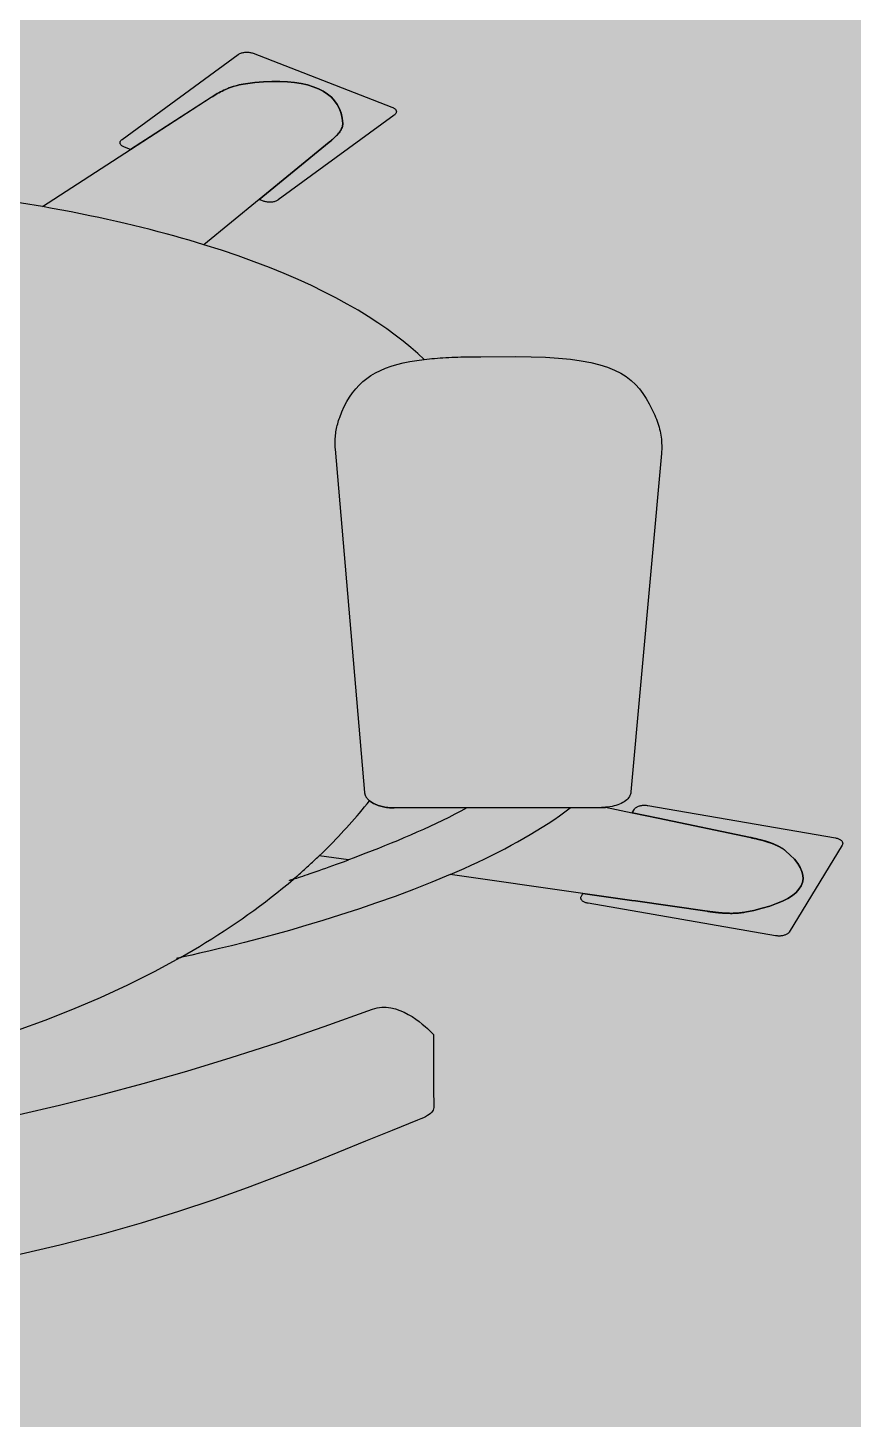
# Model space of a CAD drawing. Header units: metres. Extents: x -3.1 to 3, y -13.3 to 13.4.
# Drawn here: x -0.9231 to -0.7515, y 0.9176 to 1.2071 of the extents above; entities that cross this region are included whole.
import ezdxf

# ---------------------------------------------------------------- set-up
doc = ezdxf.new("R2010")
doc.units = ezdxf.units.M
doc.header["$MEASUREMENT"] = 0
doc.layers.add('Poly-Furniture', color=45, linetype='Continuous')
doc.layers.add('Poly-RoomsHatch', color=31, linetype='Continuous')

msp = doc.modelspace()

# ---------------------------------------------------------------- hatches: boundary and pattern name
at = {"layer": 'Poly-RoomsHatch'}
h = msp.add_hatch(color=31, dxfattribs=at)
h.dxf.hatch_style = 1
h.paths.add_polyline_path([(-2.755273, -11.584335), (0.893237, -11.584335), (0.893237, -7.204682), (2.755273, -7.204682), (2.755273, 9.589497), (1.219811, 9.589497), (-1.184988, 9.589497), (-1.184988, 10.128293), (-2.755273, 10.128293)])

# ---------------------------------------------------------------- linework, layer by layer
at = {"layer": 'Poly-Furniture', "color": 45}
for points in [[(-0.903523, 1.183896), (-0.879401, 1.201551)], [(-0.879401, 1.201551), (-0.879282, 1.20163), (-0.879153, 1.201703), (-0.879015, 1.201769), (-0.878868, 1.201827), (-0.878714, 1.201879), (-0.878553, 1.201923), (-0.878387, 1.20196), (-0.878216, 1.20199), (-0.878041, 1.202012), (-0.877864, 1.202027), (-0.877685, 1.202034), (-0.877505, 1.202034), (-0.877326, 1.202026), (-0.877147, 1.20201), (-0.876971, 1.201986), (-0.876797, 1.201955), (-0.876628, 1.201915), (-0.876463, 1.201868), (-0.876305, 1.201812)], [(-0.876305, 1.201812), (-0.847412, 1.190601)], [(-0.877872, 1.195469), (-0.875953, 1.195703), (-0.874118, 1.195861), (-0.872368, 1.195943), (-0.870705, 1.195949), (-0.869133, 1.195879), (-0.867651, 1.195734), (-0.866264, 1.195515), (-0.864972, 1.195221), (-0.863778, 1.194854), (-0.862684, 1.194413), (-0.861691, 1.1939), (-0.860803, 1.193314), (-0.86002, 1.192656), (-0.859345, 1.191926), (-0.85878, 1.191125), (-0.858326, 1.190253), (-0.857987, 1.189311), (-0.857764, 1.188299), (-0.857658, 1.187218)], [(-0.857658, 1.187212), (-0.857764, 1.188293), (-0.857988, 1.189305), (-0.858328, 1.190246), (-0.858782, 1.191118), (-0.859347, 1.191919), (-0.860022, 1.192648), (-0.860805, 1.193307), (-0.861694, 1.193893), (-0.862686, 1.194406), (-0.86378, 1.194847), (-0.864974, 1.195214), (-0.866265, 1.195508), (-0.867653, 1.195728), (-0.869133, 1.195873), (-0.870706, 1.195942), (-0.872368, 1.195937), (-0.874118, 1.195855), (-0.875953, 1.195697), (-0.877872, 1.195463)], [(-0.901783, 1.181766), (-0.884999, 1.192639)], [(-0.884999, 1.192633), (-0.901783, 1.18176)], [(-0.884999, 1.192639), (-0.884694, 1.192834), (-0.884382, 1.193028), (-0.884063, 1.193219), (-0.883737, 1.193408), (-0.883404, 1.193593), (-0.883063, 1.193774), (-0.882715, 1.19395), (-0.882358, 1.194121), (-0.881994, 1.194286), (-0.881622, 1.194445), (-0.881241, 1.194596), (-0.880852, 1.194739), (-0.880454, 1.194874), (-0.880047, 1.195), (-0.879631, 1.195115), (-0.879205, 1.195221), (-0.878771, 1.195315), (-0.878326, 1.195398), (-0.877872, 1.195469)], [(-0.877872, 1.195463), (-0.878326, 1.195392), (-0.878771, 1.19531), (-0.879205, 1.195215), (-0.879631, 1.19511), (-0.880047, 1.194994), (-0.880454, 1.194868), (-0.880852, 1.194733), (-0.881241, 1.19459), (-0.881622, 1.194439), (-0.881994, 1.19428), (-0.882358, 1.194115), (-0.882715, 1.193944), (-0.883063, 1.193768), (-0.883404, 1.193587), (-0.883737, 1.193402), (-0.884063, 1.193213), (-0.884382, 1.193022), (-0.884694, 1.192828), (-0.884999, 1.192633)], [(-0.847412, 1.190601), (-0.847263, 1.190538), (-0.847127, 1.190469), (-0.847004, 1.190395), (-0.846894, 1.190317), (-0.846798, 1.190235), (-0.846715, 1.190149), (-0.846645, 1.19006), (-0.84659, 1.189969), (-0.846548, 1.189876), (-0.84652, 1.189782), (-0.846506, 1.189686), (-0.846507, 1.189591), (-0.846522, 1.189495), (-0.846551, 1.1894), (-0.846596, 1.189306), (-0.846655, 1.189213), (-0.846729, 1.189123), (-0.846819, 1.189035), (-0.846923, 1.188951)], [(-0.846929, 1.188951), (-0.871051, 1.171296)], [(-0.857658, 1.187218), (-0.857661, 1.186996), (-0.857686, 1.186776), (-0.857734, 1.186558), (-0.857802, 1.186341), (-0.85789, 1.186127), (-0.857996, 1.185913), (-0.858118, 1.185702), (-0.858257, 1.185492), (-0.85841, 1.185284), (-0.858575, 1.185078), (-0.858753, 1.184874), (-0.858941, 1.184672), (-0.859139, 1.184472), (-0.859345, 1.184274), (-0.859557, 1.184078), (-0.859775, 1.183884), (-0.859997, 1.183693), (-0.860222, 1.183503), (-0.860449, 1.183316)], [(-0.860449, 1.18331), (-0.860222, 1.183497), (-0.859997, 1.183687), (-0.859775, 1.183878), (-0.859558, 1.184072), (-0.859345, 1.184268), (-0.85914, 1.184466), (-0.858943, 1.184666), (-0.858755, 1.184868), (-0.858577, 1.185072), (-0.858412, 1.185278), (-0.858259, 1.185486), (-0.858121, 1.185696), (-0.857998, 1.185907), (-0.857892, 1.186121), (-0.857804, 1.186336), (-0.857736, 1.186552), (-0.857688, 1.18677), (-0.857662, 1.18699), (-0.857658, 1.187212)], [(-0.846923, 1.188951), (-0.846929, 1.188951)], [(-0.846929, 1.188951), (-0.846929, 1.188951)], [(-0.920101, 1.169904), (-0.901783, 1.181766)], [(-0.903034, 1.182246), (-0.903183, 1.18231), (-0.903319, 1.182378), (-0.903442, 1.182452), (-0.903552, 1.18253), (-0.903649, 1.182612), (-0.903732, 1.182698), (-0.903801, 1.182787), (-0.903857, 1.182878), (-0.903899, 1.182971), (-0.903927, 1.183065), (-0.90394, 1.183161), (-0.90394, 1.183257), (-0.903925, 1.183352), (-0.903895, 1.183447), (-0.903851, 1.183542), (-0.903791, 1.183634), (-0.903717, 1.183724), (-0.903628, 1.183812), (-0.903523, 1.183896)], [(-0.901783, 1.18176), (-0.903034, 1.182246)], [(-0.875031, 1.171379), (-0.860449, 1.18331)], [(-0.860449, 1.183316), (-0.875026, 1.171385)], [(-0.920096, 1.169904), (-0.92444, 1.170651), (-0.92892, 1.171368), (-0.933537, 1.172055), (-0.938294, 1.172709), (-0.943192, 1.17333), (-0.948235, 1.173916), (-0.953422, 1.174467), (-0.958758, 1.17498), (-0.964244, 1.175455), (-0.969882, 1.175891), (-0.975674, 1.176286), (-0.981623, 1.176639), (-0.98773, 1.176949), (-0.993997, 1.177215), (-1.000427, 1.177435), (-1.007021, 1.177608), (-1.013783, 1.177733), (-1.020713, 1.177809), (-1.027814, 1.177835)], [(-0.886528, 1.161973), (-0.888046, 1.162434), (-0.88959, 1.162891), (-0.891161, 1.163344), (-0.892759, 1.163792), (-0.894383, 1.164236), (-0.896036, 1.164675), (-0.897715, 1.16511), (-0.899423, 1.16554), (-0.901158, 1.165964), (-0.902921, 1.166384), (-0.904713, 1.166798), (-0.906534, 1.167207), (-0.908383, 1.16761), (-0.910261, 1.168007), (-0.912169, 1.168399), (-0.914106, 1.168784), (-0.916073, 1.169164), (-0.918069, 1.169537), (-0.920096, 1.169904)], [(-0.875026, 1.171385), (-0.886528, 1.161979)], [(-0.874147, 1.171035), (-0.875031, 1.171379)], [(-0.871051, 1.171296), (-0.87117, 1.171217), (-0.871299, 1.171144), (-0.871437, 1.171079), (-0.871584, 1.17102), (-0.871738, 1.170969), (-0.871899, 1.170924), (-0.872065, 1.170887), (-0.872236, 1.170858), (-0.872411, 1.170835), (-0.872588, 1.17082), (-0.872767, 1.170813), (-0.872947, 1.170814), (-0.873127, 1.170822), (-0.873305, 1.170837), (-0.873481, 1.170861), (-0.873655, 1.170893), (-0.873824, 1.170932), (-0.873989, 1.17098), (-0.874147, 1.171035)], [(-0.840702, 1.138105), (-0.842056, 1.139358), (-0.843507, 1.140622), (-0.84506, 1.141896), (-0.846718, 1.143177), (-0.848485, 1.144465), (-0.850364, 1.145756), (-0.852358, 1.147049), (-0.85447, 1.148342), (-0.856705, 1.149633), (-0.859066, 1.150919), (-0.861555, 1.152199), (-0.864177, 1.153471), (-0.866935, 1.154733), (-0.869833, 1.155982), (-0.872873, 1.157217), (-0.876059, 1.158435), (-0.879394, 1.159635), (-0.882883, 1.160815), (-0.886528, 1.161973)], [(-0.858275, 1.126059), (-0.85782, 1.127216), (-0.857329, 1.128304), (-0.856801, 1.129325), (-0.856231, 1.130281), (-0.855617, 1.131175), (-0.854955, 1.132007), (-0.854244, 1.13278), (-0.853479, 1.133496), (-0.852659, 1.134156), (-0.851779, 1.134762), (-0.850837, 1.135316), (-0.849829, 1.13582), (-0.848754, 1.136277), (-0.847607, 1.136686), (-0.846387, 1.137052), (-0.845089, 1.137374), (-0.843711, 1.137656), (-0.84225, 1.137899), (-0.840702, 1.138105)], [(-0.840702, 1.138105), (-0.840177, 1.138165), (-0.839642, 1.138221), (-0.839097, 1.138274), (-0.838543, 1.138323), (-0.837978, 1.138369), (-0.837404, 1.138411), (-0.836819, 1.138449), (-0.836224, 1.138485), (-0.835619, 1.138517), (-0.835003, 1.138546), (-0.834377, 1.138571), (-0.83374, 1.138594), (-0.833092, 1.138614), (-0.832433, 1.13863), (-0.831763, 1.138644), (-0.831083, 1.138655), (-0.83039, 1.138663), (-0.829687, 1.138668), (-0.828972, 1.138671)], [(-0.828972, 1.138671), (-0.821756, 1.138689)], [(-0.821756, 1.138689), (-0.818485, 1.138661), (-0.815495, 1.138561), (-0.812772, 1.138389), (-0.8103, 1.138147), (-0.808063, 1.137836), (-0.806046, 1.137455), (-0.804233, 1.137005), (-0.802609, 1.136488), (-0.801159, 1.135903), (-0.799867, 1.135252), (-0.798717, 1.134535), (-0.797694, 1.133753), (-0.796783, 1.132907), (-0.795968, 1.131997), (-0.795233, 1.131023), (-0.794564, 1.129988), (-0.793944, 1.12889), (-0.793358, 1.127731), (-0.792791, 1.126512)], [(-0.859176, 1.119423), (-0.859204, 1.119801), (-0.859223, 1.120174), (-0.859233, 1.120544), (-0.859235, 1.12091), (-0.859227, 1.121272), (-0.859212, 1.12163), (-0.859187, 1.121985), (-0.859155, 1.122337), (-0.859114, 1.122686), (-0.859065, 1.123033), (-0.859008, 1.123376), (-0.858943, 1.123718), (-0.858871, 1.124057), (-0.85879, 1.124394), (-0.858702, 1.12473), (-0.858606, 1.125064), (-0.858503, 1.125397), (-0.858393, 1.125728), (-0.858275, 1.126059)], [(-0.858275, 1.126059), (-0.858275, 1.126059)], [(-0.792791, 1.126512), (-0.792612, 1.1261), (-0.792444, 1.125687), (-0.792288, 1.125272), (-0.792144, 1.124856), (-0.792011, 1.12444), (-0.79189, 1.124022), (-0.791781, 1.123604), (-0.791683, 1.123184), (-0.791598, 1.122764), (-0.791524, 1.122344), (-0.791462, 1.121923), (-0.791411, 1.121501), (-0.791373, 1.121079), (-0.791346, 1.120657), (-0.791331, 1.120234), (-0.791328, 1.119812), (-0.791337, 1.119389), (-0.791358, 1.118966), (-0.79139, 1.118543)], [(-0.85305, 1.048019), (-0.859176, 1.119423)], [(-0.79139, 1.118543), (-0.797773, 1.048149)], [(-0.852066, 1.046271), (-0.852161, 1.046351), (-0.852252, 1.046433), (-0.852338, 1.046517), (-0.85242, 1.046602), (-0.852498, 1.046688), (-0.852571, 1.046776), (-0.852639, 1.046865), (-0.852702, 1.046955), (-0.85276, 1.047047), (-0.852813, 1.047139), (-0.852861, 1.047233), (-0.852904, 1.047328), (-0.852941, 1.047424), (-0.852973, 1.047521), (-0.853, 1.047619), (-0.853021, 1.047718), (-0.853036, 1.047818), (-0.853046, 1.047918), (-0.85305, 1.048019)], [(-0.797773, 1.048149), (-0.79779, 1.047894), (-0.797844, 1.047643), (-0.797933, 1.047398), (-0.798056, 1.04716), (-0.798212, 1.04693), (-0.798399, 1.046708), (-0.798616, 1.046495), (-0.79886, 1.046291), (-0.799132, 1.046099), (-0.799429, 1.045917), (-0.799749, 1.045748), (-0.800093, 1.045592), (-0.800457, 1.045449), (-0.800841, 1.045321), (-0.801243, 1.045208), (-0.801662, 1.045111), (-0.802096, 1.04503), (-0.802544, 1.044968), (-0.803004, 1.044923)], [(-0.862528, 1.034838), (-0.861942, 1.035404), (-0.86136, 1.035973), (-0.860781, 1.036547), (-0.860206, 1.037124), (-0.859635, 1.037706), (-0.859068, 1.038291), (-0.858504, 1.03888), (-0.857945, 1.039474), (-0.85739, 1.040071), (-0.856838, 1.040673), (-0.856291, 1.041278), (-0.855748, 1.041888), (-0.855209, 1.042501), (-0.854675, 1.043119), (-0.854144, 1.043741), (-0.853618, 1.044368), (-0.853096, 1.044998), (-0.852579, 1.045632), (-0.852066, 1.046271)], [(-0.846934, 1.044787), (-0.84727, 1.044791), (-0.847601, 1.044805), (-0.847928, 1.044829), (-0.848248, 1.044861), (-0.848563, 1.044903), (-0.848871, 1.044953), (-0.849173, 1.045011), (-0.849466, 1.045078), (-0.849752, 1.045152), (-0.85003, 1.045234), (-0.850298, 1.045324), (-0.850557, 1.04542), (-0.850806, 1.045523), (-0.851045, 1.045633), (-0.851273, 1.045749), (-0.851489, 1.045871), (-0.851694, 1.045999), (-0.851886, 1.046132), (-0.852066, 1.046271)], [(-0.852066, 1.046271), (-0.851886, 1.046132), (-0.851694, 1.045999), (-0.851489, 1.045871), (-0.851273, 1.045749), (-0.851045, 1.045633), (-0.850806, 1.045523), (-0.850557, 1.04542), (-0.850298, 1.045324), (-0.85003, 1.045234), (-0.849752, 1.045152), (-0.849466, 1.045078), (-0.849173, 1.045011), (-0.848871, 1.044953), (-0.848563, 1.044903), (-0.848248, 1.044861), (-0.847928, 1.044829), (-0.847601, 1.044805), (-0.84727, 1.044791), (-0.846934, 1.044787)], [(-0.797, 1.04455), (-0.796933, 1.044645), (-0.796852, 1.044736), (-0.796759, 1.044821), (-0.796653, 1.044901), (-0.796537, 1.044976), (-0.79641, 1.045045), (-0.796273, 1.045108), (-0.796128, 1.045164), (-0.795975, 1.045214), (-0.795816, 1.045258), (-0.79565, 1.045294), (-0.795479, 1.045323), (-0.795304, 1.045345), (-0.795125, 1.045359), (-0.794944, 1.045366), (-0.79476, 1.045364), (-0.794576, 1.045354), (-0.794392, 1.045336), (-0.794209, 1.045308)], [(-0.794209, 1.045308), (-0.755232, 1.038556)], [(-0.831857, 1.044787), (-0.833083, 1.044127), (-0.834337, 1.043473), (-0.835614, 1.042826), (-0.836911, 1.042187), (-0.838225, 1.041556), (-0.839553, 1.040934), (-0.840891, 1.040322), (-0.842235, 1.039721), (-0.843583, 1.03913), (-0.84493, 1.038551), (-0.846274, 1.037984), (-0.847611, 1.037431), (-0.848937, 1.03689), (-0.85025, 1.036365), (-0.851545, 1.035854), (-0.85282, 1.035359), (-0.85407, 1.03488), (-0.855293, 1.034418), (-0.856485, 1.033973)], [(-0.803838, 1.044891), (-0.846934, 1.044787)], [(-0.846934, 1.044787), (-0.803838, 1.044891)], [(-0.835299, 1.030942), (-0.833843, 1.031575), (-0.832396, 1.032218), (-0.830959, 1.032871), (-0.829533, 1.033536), (-0.828119, 1.034211), (-0.82672, 1.034898), (-0.825336, 1.035595), (-0.823967, 1.036302), (-0.822617, 1.03702), (-0.821285, 1.037749), (-0.819973, 1.038489), (-0.818683, 1.039239), (-0.817415, 1.04), (-0.816171, 1.040771), (-0.814952, 1.041553), (-0.81376, 1.042346), (-0.812595, 1.043149), (-0.811459, 1.043963), (-0.810354, 1.044787)], [(-0.803004, 1.044923), (-0.803047, 1.04492), (-0.80309, 1.044917), (-0.803133, 1.044914), (-0.803177, 1.044911), (-0.80322, 1.044909), (-0.803264, 1.044906), (-0.803307, 1.044904), (-0.803351, 1.044902), (-0.803395, 1.0449), (-0.803439, 1.044898), (-0.803483, 1.044897), (-0.803527, 1.044895), (-0.803571, 1.044894), (-0.803615, 1.044893), (-0.80366, 1.044892), (-0.803704, 1.044891), (-0.803749, 1.044891), (-0.803793, 1.044891), (-0.803838, 1.044891)], [(-0.803838, 1.044891), (-0.803793, 1.044891), (-0.803749, 1.044891), (-0.803704, 1.044891), (-0.80366, 1.044892), (-0.803615, 1.044893), (-0.803571, 1.044894), (-0.803527, 1.044895), (-0.803483, 1.044897), (-0.803439, 1.044898), (-0.803395, 1.0449), (-0.803351, 1.044902), (-0.803307, 1.044904), (-0.803264, 1.044906), (-0.80322, 1.044909), (-0.803177, 1.044911), (-0.803133, 1.044914), (-0.80309, 1.044917), (-0.803047, 1.04492), (-0.803004, 1.044923)], [(-0.803004, 1.044923), (-0.797478, 1.043768)], [(-0.797478, 1.043768), (-0.797, 1.04455)], [(-0.792074, 1.042639), (-0.797478, 1.043768)], [(-0.797478, 1.043768), (-0.792074, 1.042639)], [(-0.772872, 1.038633), (-0.792074, 1.042639)], [(-0.792074, 1.042639), (-0.772878, 1.03863)], [(-0.772878, 1.03863), (-0.77285, 1.038625), (-0.772823, 1.038619), (-0.772796, 1.038614), (-0.772768, 1.038608), (-0.772741, 1.038602), (-0.772713, 1.038597), (-0.772685, 1.038591), (-0.772657, 1.038585), (-0.77263, 1.03858), (-0.772602, 1.038574), (-0.772574, 1.038568), (-0.772546, 1.038562), (-0.772518, 1.038556), (-0.77249, 1.038551), (-0.772462, 1.038545), (-0.772434, 1.038539), (-0.772406, 1.038533), (-0.772378, 1.038527), (-0.77235, 1.038521)], [(-0.77235, 1.038521), (-0.772377, 1.038527), (-0.772404, 1.038533), (-0.772431, 1.038539), (-0.772458, 1.038545), (-0.772486, 1.038551), (-0.772513, 1.038557), (-0.77254, 1.038563), (-0.772568, 1.038569), (-0.772595, 1.038575), (-0.772623, 1.038581), (-0.77265, 1.038587), (-0.772678, 1.038593), (-0.772705, 1.038599), (-0.772733, 1.038605), (-0.77276, 1.038611), (-0.772788, 1.038616), (-0.772816, 1.038622), (-0.772844, 1.038628), (-0.772872, 1.038633)], [(-0.769976, 1.037925), (-0.770097, 1.03796), (-0.770219, 1.037995), (-0.770342, 1.038029), (-0.770464, 1.038062), (-0.770588, 1.038096), (-0.770712, 1.038129), (-0.770836, 1.038161), (-0.77096, 1.038193), (-0.771085, 1.038225), (-0.771211, 1.038256), (-0.771336, 1.038287), (-0.771462, 1.038318), (-0.771588, 1.038348), (-0.771715, 1.038378), (-0.771841, 1.038407), (-0.771968, 1.038436), (-0.772095, 1.038465), (-0.772222, 1.038493), (-0.77235, 1.038521)], [(-0.77235, 1.038521), (-0.772222, 1.038493), (-0.772095, 1.038465), (-0.771968, 1.038436), (-0.771841, 1.038407), (-0.771715, 1.038378), (-0.771588, 1.038348), (-0.771462, 1.038318), (-0.771336, 1.038287), (-0.771211, 1.038256), (-0.771085, 1.038225), (-0.77096, 1.038193), (-0.770836, 1.038161), (-0.770712, 1.038129), (-0.770588, 1.038096), (-0.770464, 1.038062), (-0.770342, 1.038029), (-0.770219, 1.037995), (-0.770097, 1.03796), (-0.769976, 1.037925)], [(-0.769531, 1.037789), (-0.769554, 1.037796), (-0.769577, 1.037804), (-0.7696, 1.037811), (-0.769623, 1.037819), (-0.769646, 1.037826), (-0.769669, 1.037833), (-0.769693, 1.03784), (-0.769716, 1.037848), (-0.76974, 1.037855), (-0.769763, 1.037862), (-0.769787, 1.037869), (-0.76981, 1.037876), (-0.769834, 1.037883), (-0.769857, 1.03789), (-0.769881, 1.037897), (-0.769905, 1.037904), (-0.769928, 1.037911), (-0.769952, 1.037918), (-0.769976, 1.037925)], [(-0.769976, 1.037925), (-0.769952, 1.037918), (-0.769928, 1.037911), (-0.769905, 1.037904), (-0.769881, 1.037897), (-0.769857, 1.03789), (-0.769834, 1.037883), (-0.76981, 1.037876), (-0.769787, 1.037869), (-0.769763, 1.037862), (-0.76974, 1.037855), (-0.769716, 1.037848), (-0.769693, 1.03784), (-0.769669, 1.037833), (-0.769646, 1.037826), (-0.769623, 1.037819), (-0.7696, 1.037811), (-0.769577, 1.037804), (-0.769554, 1.037796), (-0.769531, 1.037789)], [(-0.769136, 1.037665), (-0.769156, 1.037672), (-0.769177, 1.037679), (-0.769197, 1.037685), (-0.769218, 1.037692), (-0.769238, 1.037699), (-0.769259, 1.037706), (-0.76928, 1.037712), (-0.7693, 1.037719), (-0.769321, 1.037726), (-0.769342, 1.037732), (-0.769363, 1.037739), (-0.769384, 1.037745), (-0.769405, 1.037752), (-0.769426, 1.037758), (-0.769447, 1.037764), (-0.769468, 1.037771), (-0.769489, 1.037777), (-0.76951, 1.037783), (-0.769531, 1.037789)], [(-0.769531, 1.037789), (-0.76951, 1.037783), (-0.769489, 1.037777), (-0.769468, 1.03777), (-0.769447, 1.037764), (-0.769426, 1.037758), (-0.769405, 1.037751), (-0.769384, 1.037744), (-0.769363, 1.037738), (-0.769342, 1.037731), (-0.769321, 1.037725), (-0.7693, 1.037718), (-0.76928, 1.037711), (-0.769259, 1.037704), (-0.769238, 1.037698), (-0.769218, 1.037691), (-0.769197, 1.037684), (-0.769177, 1.037678), (-0.769156, 1.037671), (-0.769136, 1.037665)], [(-0.769136, 1.037665), (-0.768869, 1.037576)], [(-0.768869, 1.037576), (-0.768883, 1.03758), (-0.768898, 1.037585), (-0.768912, 1.03759), (-0.768926, 1.037594), (-0.76894, 1.037599), (-0.768954, 1.037604), (-0.768968, 1.037608), (-0.768982, 1.037613), (-0.768996, 1.037618), (-0.76901, 1.037622), (-0.769024, 1.037627), (-0.769038, 1.037632), (-0.769052, 1.037637), (-0.769066, 1.037641), (-0.76908, 1.037646), (-0.769094, 1.037651), (-0.769108, 1.037655), (-0.769122, 1.03766), (-0.769136, 1.037665)], [(-0.769136, 1.037665), (-0.769122, 1.03766), (-0.769108, 1.037655), (-0.769094, 1.037651), (-0.76908, 1.037646), (-0.769066, 1.037641), (-0.769052, 1.037637), (-0.769038, 1.037632), (-0.769024, 1.037627), (-0.76901, 1.037622), (-0.768996, 1.037618), (-0.768982, 1.037613), (-0.768968, 1.037608), (-0.768954, 1.037604), (-0.76894, 1.037599), (-0.768926, 1.037594), (-0.768912, 1.03759), (-0.768898, 1.037585), (-0.768883, 1.03758), (-0.768869, 1.037576)], [(-0.767179, 1.036876), (-0.767261, 1.036917), (-0.767344, 1.036958), (-0.767428, 1.036998), (-0.767513, 1.037037), (-0.767599, 1.037076), (-0.767685, 1.037114), (-0.767772, 1.037152), (-0.76786, 1.03719), (-0.767949, 1.037227), (-0.768038, 1.037263), (-0.768128, 1.037299), (-0.768219, 1.037335), (-0.76831, 1.037371), (-0.768402, 1.037406), (-0.768494, 1.03744), (-0.768587, 1.037475), (-0.768681, 1.037509), (-0.768775, 1.037542), (-0.768869, 1.037576)], [(-0.768869, 1.037576), (-0.768775, 1.037542), (-0.768681, 1.037509), (-0.768587, 1.037475), (-0.768494, 1.03744), (-0.768402, 1.037406), (-0.76831, 1.037371), (-0.768219, 1.037335), (-0.768128, 1.037299), (-0.768038, 1.037263), (-0.767949, 1.037227), (-0.76786, 1.03719), (-0.767772, 1.037152), (-0.767685, 1.037114), (-0.767599, 1.037076), (-0.767513, 1.037037), (-0.767428, 1.036998), (-0.767344, 1.036958), (-0.767261, 1.036917), (-0.767179, 1.036876)], [(-0.76704, 1.036808), (-0.767047, 1.036812), (-0.767054, 1.036816), (-0.767061, 1.03682), (-0.767069, 1.036823), (-0.767076, 1.036827), (-0.767083, 1.036831), (-0.76709, 1.036834), (-0.767097, 1.036838), (-0.767104, 1.036842), (-0.767111, 1.036845), (-0.767119, 1.036849), (-0.767126, 1.036853), (-0.767133, 1.036856), (-0.767141, 1.03686), (-0.767148, 1.036863), (-0.767156, 1.036866), (-0.767164, 1.03687), (-0.767172, 1.036873), (-0.767179, 1.036876)], [(-0.767179, 1.036876), (-0.767172, 1.036873), (-0.767164, 1.03687), (-0.767156, 1.036866), (-0.767148, 1.036863), (-0.767141, 1.03686), (-0.767133, 1.036856), (-0.767126, 1.036853), (-0.767119, 1.036849), (-0.767111, 1.036845), (-0.767104, 1.036842), (-0.767097, 1.036838), (-0.76709, 1.036834), (-0.767083, 1.036831), (-0.767076, 1.036827), (-0.767069, 1.036823), (-0.767061, 1.03682), (-0.767054, 1.036816), (-0.767047, 1.036812), (-0.76704, 1.036808)], [(-0.765617, 1.035899), (-0.765682, 1.035951), (-0.765748, 1.036003), (-0.765815, 1.036055), (-0.765883, 1.036106), (-0.765952, 1.036156), (-0.766023, 1.036206), (-0.766095, 1.036256), (-0.766167, 1.036305), (-0.766241, 1.036353), (-0.766316, 1.036401), (-0.766393, 1.036448), (-0.76647, 1.036495), (-0.766548, 1.036541), (-0.766628, 1.036587), (-0.766708, 1.036632), (-0.76679, 1.036677), (-0.766872, 1.036721), (-0.766956, 1.036765), (-0.76704, 1.036808)], [(-0.76704, 1.036808), (-0.766956, 1.036765), (-0.766872, 1.036721), (-0.76679, 1.036677), (-0.766708, 1.036632), (-0.766628, 1.036587), (-0.766548, 1.036541), (-0.76647, 1.036495), (-0.766393, 1.036448), (-0.766316, 1.036401), (-0.766241, 1.036353), (-0.766167, 1.036305), (-0.766095, 1.036256), (-0.766023, 1.036206), (-0.765952, 1.036156), (-0.765883, 1.036106), (-0.765815, 1.036055), (-0.765748, 1.036003), (-0.765682, 1.035951), (-0.765617, 1.035899)], [(-0.753815, 1.037069), (-0.764861, 1.018955)], [(-0.755232, 1.038556), (-0.755054, 1.038521), (-0.754885, 1.038479), (-0.754725, 1.038429), (-0.754575, 1.038373), (-0.754436, 1.038311), (-0.754307, 1.038243), (-0.75419, 1.03817), (-0.754084, 1.038093), (-0.75399, 1.038012), (-0.753909, 1.037926), (-0.753841, 1.037838), (-0.753786, 1.037747), (-0.753745, 1.037653), (-0.753718, 1.037558), (-0.753706, 1.037461), (-0.75371, 1.037363), (-0.753728, 1.037265), (-0.753763, 1.037167), (-0.753815, 1.037069)], [(-0.867871, 1.030012), (-0.867583, 1.030258), (-0.867295, 1.030506), (-0.867008, 1.030754), (-0.866722, 1.031003), (-0.866437, 1.031253), (-0.866153, 1.031503), (-0.865869, 1.031755), (-0.865587, 1.032007), (-0.865305, 1.03226), (-0.865024, 1.032514), (-0.864743, 1.032769), (-0.864464, 1.033025), (-0.864185, 1.033281), (-0.863907, 1.033539), (-0.86363, 1.033797), (-0.863353, 1.034056), (-0.863078, 1.034316), (-0.862803, 1.034577), (-0.862528, 1.034838)], [(-0.867871, 1.030009), (-0.86757, 1.030107), (-0.867229, 1.030218), (-0.866849, 1.030343), (-0.866432, 1.030481), (-0.865977, 1.030632), (-0.865488, 1.030796), (-0.864964, 1.030972), (-0.864408, 1.03116), (-0.86382, 1.031361), (-0.863202, 1.031573), (-0.862555, 1.031797), (-0.86188, 1.032032), (-0.861178, 1.032278), (-0.860452, 1.032535), (-0.859701, 1.032802), (-0.858928, 1.03308), (-0.858134, 1.033368), (-0.857319, 1.033666), (-0.856485, 1.033973)], [(-0.856485, 1.033973), (-0.862528, 1.034838)], [(-0.774079, 1.0231), (-0.772182, 1.023489), (-0.770446, 1.023915), (-0.768871, 1.024379), (-0.767456, 1.024879), (-0.766202, 1.025414), (-0.76511, 1.025982), (-0.764178, 1.026583), (-0.763408, 1.027214), (-0.762799, 1.027876), (-0.762352, 1.028567), (-0.762066, 1.029286), (-0.761943, 1.030032), (-0.761981, 1.030803), (-0.762181, 1.031598), (-0.762543, 1.032416), (-0.763068, 1.033257), (-0.763755, 1.034118), (-0.764605, 1.034999), (-0.765617, 1.035899)], [(-0.765617, 1.035899), (-0.764605, 1.034999), (-0.763755, 1.034118), (-0.763068, 1.033257), (-0.762543, 1.032416), (-0.762181, 1.031598), (-0.761981, 1.030803), (-0.761943, 1.030032), (-0.762066, 1.029286), (-0.762352, 1.028567), (-0.762799, 1.027876), (-0.763408, 1.027214), (-0.764178, 1.026583), (-0.76511, 1.025982), (-0.766202, 1.025414), (-0.767456, 1.024879), (-0.768871, 1.024379), (-0.770446, 1.023915), (-0.772182, 1.023489), (-0.774079, 1.0231)], [(-0.835304, 1.030942), (-0.83911, 1.029354), (-0.842944, 1.027839), (-0.846785, 1.026397), (-0.850612, 1.02503), (-0.854401, 1.023738), (-0.858132, 1.022521), (-0.861782, 1.021379), (-0.86533, 1.020312), (-0.868754, 1.019322), (-0.872032, 1.018408), (-0.875142, 1.017572), (-0.878062, 1.016812), (-0.880771, 1.01613), (-0.883247, 1.015526), (-0.885468, 1.015001), (-0.887412, 1.014554), (-0.889058, 1.014187), (-0.890382, 1.013899), (-0.891365, 1.013691)], [(-0.835299, 1.030942), (-0.835299, 1.030942), (-0.835299, 1.030942), (-0.835299, 1.030942), (-0.835299, 1.030942), (-0.835299, 1.030942), (-0.835299, 1.030942), (-0.835299, 1.030941), (-0.835299, 1.030941), (-0.835299, 1.030941), (-0.835299, 1.030941), (-0.8353, 1.030941), (-0.8353, 1.030941), (-0.8353, 1.030941), (-0.835301, 1.030941), (-0.835301, 1.030941), (-0.835302, 1.030941), (-0.835303, 1.030942), (-0.835303, 1.030942), (-0.835304, 1.030942)], [(-0.807713, 1.026996), (-0.835299, 1.030942)], [(-0.891365, 1.013691), (-0.890052, 1.014442), (-0.888747, 1.015206), (-0.887449, 1.01598), (-0.886158, 1.016766), (-0.884875, 1.017564), (-0.883601, 1.018374), (-0.882334, 1.019195), (-0.881076, 1.020028), (-0.879827, 1.020874), (-0.878587, 1.021731), (-0.877356, 1.022601), (-0.876135, 1.023483), (-0.874924, 1.024377), (-0.873722, 1.025284), (-0.872531, 1.026204), (-0.871351, 1.027136), (-0.870182, 1.028081), (-0.869023, 1.029038), (-0.867877, 1.030009)], [(-0.868755, 1.029728), (-0.868752, 1.029728), (-0.868745, 1.029731), (-0.868732, 1.029735), (-0.868714, 1.02974), (-0.868691, 1.029748), (-0.868663, 1.029756), (-0.868631, 1.029767), (-0.868593, 1.029779), (-0.868551, 1.029792), (-0.868504, 1.029807), (-0.868453, 1.029824), (-0.868396, 1.029842), (-0.868335, 1.029861), (-0.86827, 1.029882), (-0.8682, 1.029905), (-0.868126, 1.029928), (-0.868047, 1.029954), (-0.867964, 1.029981), (-0.867877, 1.030009)], [(-0.867877, 1.030009), (-0.867871, 1.030009)], [(-0.806623, 1.024952), (-0.806802, 1.024987), (-0.806972, 1.025029), (-0.807133, 1.025079), (-0.807283, 1.025135), (-0.807423, 1.025197), (-0.807552, 1.025264), (-0.80767, 1.025337), (-0.807776, 1.025414), (-0.80787, 1.025495), (-0.807951, 1.025581), (-0.80802, 1.025669), (-0.808075, 1.02576), (-0.808116, 1.025854), (-0.808143, 1.025949), (-0.808155, 1.026046), (-0.808151, 1.026144), (-0.808133, 1.026242), (-0.808098, 1.026341), (-0.808047, 1.026439)], [(-0.808047, 1.026439), (-0.807707, 1.026993)], [(-0.808047, 1.026439), (-0.808047, 1.026439)], [(-0.797545, 1.025541), (-0.807713, 1.026996)], [(-0.807707, 1.026993), (-0.797545, 1.025541)], [(-0.767652, 1.0182), (-0.806623, 1.024952)], [(-0.797545, 1.025541), (-0.796805, 1.025435)], [(-0.796805, 1.025435), (-0.797545, 1.025541)], [(-0.781901, 1.023302), (-0.796805, 1.025435)], [(-0.796805, 1.025435), (-0.781901, 1.023304)], [(-0.781901, 1.023304), (-0.796805, 1.025435)], [(-0.781901, 1.023304), (-0.781843, 1.023296), (-0.781785, 1.023288), (-0.781727, 1.023279), (-0.781669, 1.023271), (-0.781611, 1.023263), (-0.781553, 1.023255), (-0.781495, 1.023247), (-0.781437, 1.023238), (-0.781379, 1.02323), (-0.78132, 1.023222), (-0.781262, 1.023214), (-0.781204, 1.023206), (-0.781146, 1.023198), (-0.781087, 1.02319), (-0.781029, 1.023182), (-0.78097, 1.023174), (-0.780912, 1.023166), (-0.780853, 1.023158), (-0.780794, 1.02315)], [(-0.780794, 1.02315), (-0.780853, 1.023158), (-0.780912, 1.023166), (-0.78097, 1.023174), (-0.781029, 1.023182), (-0.781087, 1.02319), (-0.781146, 1.023198), (-0.781204, 1.023206), (-0.781262, 1.023214), (-0.78132, 1.023222), (-0.781379, 1.02323), (-0.781437, 1.023238), (-0.781495, 1.023247), (-0.781553, 1.023255), (-0.781611, 1.023263), (-0.781669, 1.023271), (-0.781727, 1.023279), (-0.781785, 1.023288), (-0.781843, 1.023296), (-0.781901, 1.023304)], [(-0.780794, 1.02315), (-0.780853, 1.023158), (-0.780912, 1.023166), (-0.78097, 1.023173), (-0.781029, 1.023181), (-0.781087, 1.023189), (-0.781146, 1.023197), (-0.781204, 1.023205), (-0.781262, 1.023213), (-0.78132, 1.023221), (-0.781379, 1.023229), (-0.781437, 1.023237), (-0.781495, 1.023245), (-0.781553, 1.023253), (-0.781611, 1.023261), (-0.781669, 1.023269), (-0.781727, 1.023277), (-0.781785, 1.023286), (-0.781843, 1.023294), (-0.781901, 1.023302)], [(-0.780794, 1.02315), (-0.780788, 1.02315), (-0.780782, 1.023149), (-0.780775, 1.023149), (-0.780769, 1.023148), (-0.780763, 1.023148), (-0.780756, 1.023147), (-0.78075, 1.023146), (-0.780743, 1.023145), (-0.780736, 1.023145), (-0.78073, 1.023144), (-0.780723, 1.023143), (-0.780717, 1.023142), (-0.78071, 1.023141), (-0.780704, 1.02314), (-0.780697, 1.023139), (-0.780691, 1.023138), (-0.780684, 1.023137), (-0.780678, 1.023137), (-0.780672, 1.023136)], [(-0.780672, 1.023136), (-0.780678, 1.023137), (-0.780684, 1.023137), (-0.780691, 1.023138), (-0.780697, 1.023139), (-0.780704, 1.02314), (-0.78071, 1.023141), (-0.780717, 1.023142), (-0.780723, 1.023143), (-0.78073, 1.023144), (-0.780736, 1.023145), (-0.780743, 1.023145), (-0.78075, 1.023146), (-0.780756, 1.023147), (-0.780763, 1.023148), (-0.780769, 1.023148), (-0.780775, 1.023149), (-0.780782, 1.023149), (-0.780788, 1.02315), (-0.780794, 1.02315)], [(-0.780672, 1.023136), (-0.78064, 1.023131), (-0.780609, 1.023127), (-0.780577, 1.023123), (-0.780546, 1.023119), (-0.780514, 1.023115), (-0.780482, 1.023111), (-0.780451, 1.023107), (-0.780419, 1.023103), (-0.780388, 1.0231), (-0.780356, 1.023096), (-0.780324, 1.023092), (-0.780293, 1.023089), (-0.780261, 1.023085), (-0.78023, 1.023081), (-0.780198, 1.023078), (-0.780166, 1.023075), (-0.780135, 1.023071), (-0.780103, 1.023068), (-0.780072, 1.023064)], [(-0.780672, 1.023136), (-0.78064, 1.023132), (-0.780609, 1.023128), (-0.780577, 1.023124), (-0.780546, 1.023121), (-0.780514, 1.023117), (-0.780482, 1.023113), (-0.780451, 1.023109), (-0.780419, 1.023106), (-0.780388, 1.023102), (-0.780356, 1.023098), (-0.780324, 1.023094), (-0.780293, 1.023091), (-0.780261, 1.023087), (-0.78023, 1.023083), (-0.780198, 1.023079), (-0.780166, 1.023076), (-0.780135, 1.023072), (-0.780103, 1.023068), (-0.780072, 1.023064)], [(-0.780072, 1.023064), (-0.780103, 1.023068), (-0.780135, 1.023072), (-0.780166, 1.023076), (-0.780198, 1.023079), (-0.78023, 1.023083), (-0.780261, 1.023087), (-0.780293, 1.023091), (-0.780324, 1.023094), (-0.780356, 1.023098), (-0.780388, 1.023102), (-0.780419, 1.023106), (-0.780451, 1.023109), (-0.780482, 1.023113), (-0.780514, 1.023117), (-0.780546, 1.023121), (-0.780577, 1.023124), (-0.780609, 1.023128), (-0.78064, 1.023132), (-0.780672, 1.023136)], [(-0.780072, 1.023064), (-0.780037, 1.023061), (-0.780003, 1.023057), (-0.779968, 1.023053), (-0.779934, 1.02305), (-0.779899, 1.023046), (-0.779865, 1.023042), (-0.77983, 1.023038), (-0.779796, 1.023035), (-0.779761, 1.023031), (-0.779726, 1.023027), (-0.779692, 1.023024), (-0.779657, 1.02302), (-0.779622, 1.023017), (-0.779588, 1.023013), (-0.779553, 1.02301), (-0.779519, 1.023006), (-0.779484, 1.023003), (-0.77945, 1.023), (-0.779416, 1.022996)], [(-0.779416, 1.022996), (-0.77945, 1.023), (-0.779484, 1.023003), (-0.779519, 1.023006), (-0.779553, 1.02301), (-0.779588, 1.023013), (-0.779622, 1.023017), (-0.779657, 1.02302), (-0.779692, 1.023024), (-0.779726, 1.023027), (-0.779761, 1.023031), (-0.779796, 1.023035), (-0.77983, 1.023038), (-0.779865, 1.023042), (-0.779899, 1.023046), (-0.779934, 1.02305), (-0.779968, 1.023053), (-0.780003, 1.023057), (-0.780037, 1.023061), (-0.780072, 1.023064)], [(-0.779416, 1.022996), (-0.779386, 1.022994), (-0.779356, 1.022991), (-0.779326, 1.022988), (-0.779296, 1.022985), (-0.779266, 1.022982), (-0.779236, 1.02298), (-0.779207, 1.022977), (-0.779177, 1.022974), (-0.779147, 1.022971), (-0.779117, 1.022969), (-0.779087, 1.022966), (-0.779057, 1.022963), (-0.779028, 1.022961), (-0.778998, 1.022958), (-0.778968, 1.022956), (-0.778938, 1.022953), (-0.778908, 1.022951), (-0.778878, 1.022948), (-0.778848, 1.022946)], [(-0.779416, 1.022996), (-0.779386, 1.022994), (-0.779356, 1.022991), (-0.779326, 1.022988), (-0.779296, 1.022985), (-0.779266, 1.022982), (-0.779236, 1.02298), (-0.779207, 1.022977), (-0.779177, 1.022974), (-0.779147, 1.022971), (-0.779117, 1.022969), (-0.779087, 1.022966), (-0.779057, 1.022963), (-0.779028, 1.022961), (-0.778998, 1.022958), (-0.778968, 1.022956), (-0.778938, 1.022953), (-0.778908, 1.022951), (-0.778878, 1.022948), (-0.778848, 1.022946)], [(-0.778848, 1.022946), (-0.778878, 1.022948), (-0.778908, 1.022951), (-0.778938, 1.022953), (-0.778968, 1.022956), (-0.778998, 1.022958), (-0.779028, 1.022961), (-0.779057, 1.022963), (-0.779087, 1.022966), (-0.779117, 1.022969), (-0.779147, 1.022971), (-0.779177, 1.022974), (-0.779207, 1.022977), (-0.779236, 1.02298), (-0.779266, 1.022982), (-0.779296, 1.022985), (-0.779326, 1.022988), (-0.779356, 1.022991), (-0.779386, 1.022994), (-0.779416, 1.022996)], [(-0.778848, 1.022946), (-0.778837, 1.022945), (-0.778826, 1.022944), (-0.778814, 1.022943), (-0.778803, 1.022942), (-0.778791, 1.022941), (-0.77878, 1.02294), (-0.778769, 1.02294), (-0.778757, 1.022939), (-0.778746, 1.022938), (-0.778734, 1.022937), (-0.778723, 1.022936), (-0.778712, 1.022936), (-0.7787, 1.022935), (-0.778689, 1.022934), (-0.778677, 1.022933), (-0.778666, 1.022933), (-0.778655, 1.022932), (-0.778643, 1.022932), (-0.778632, 1.022931)], [(-0.778632, 1.022931), (-0.778643, 1.022932), (-0.778655, 1.022932), (-0.778666, 1.022933), (-0.778677, 1.022933), (-0.778689, 1.022934), (-0.7787, 1.022935), (-0.778712, 1.022936), (-0.778723, 1.022936), (-0.778734, 1.022937), (-0.778746, 1.022938), (-0.778757, 1.022939), (-0.778769, 1.02294), (-0.77878, 1.02294), (-0.778791, 1.022941), (-0.778803, 1.022942), (-0.778814, 1.022943), (-0.778826, 1.022944), (-0.778837, 1.022945), (-0.778848, 1.022946)], [(-0.778632, 1.022931), (-0.778608, 1.022929), (-0.778584, 1.022928), (-0.778561, 1.022926), (-0.778537, 1.022924), (-0.778513, 1.022922), (-0.77849, 1.022921), (-0.778466, 1.022919), (-0.778442, 1.022918), (-0.778419, 1.022916), (-0.778395, 1.022914), (-0.778372, 1.022913), (-0.778349, 1.022912), (-0.778325, 1.02291), (-0.778302, 1.022909), (-0.778279, 1.022907), (-0.778256, 1.022906), (-0.778233, 1.022904), (-0.77821, 1.022903), (-0.778187, 1.022902)], [(-0.778632, 1.022931), (-0.778609, 1.022929), (-0.778586, 1.022928), (-0.778563, 1.022926), (-0.77854, 1.022924), (-0.778517, 1.022922), (-0.778493, 1.022921), (-0.77847, 1.022919), (-0.778447, 1.022918), (-0.778423, 1.022916), (-0.7784, 1.022914), (-0.778376, 1.022913), (-0.778353, 1.022912), (-0.778329, 1.02291), (-0.778305, 1.022909), (-0.778282, 1.022907), (-0.778258, 1.022906), (-0.778234, 1.022904), (-0.778211, 1.022903), (-0.778187, 1.022902)], [(-0.778187, 1.022902), (-0.778211, 1.022903), (-0.778234, 1.022904), (-0.778258, 1.022906), (-0.778282, 1.022907), (-0.778305, 1.022909), (-0.778329, 1.02291), (-0.778353, 1.022912), (-0.778376, 1.022913), (-0.7784, 1.022914), (-0.778423, 1.022916), (-0.778447, 1.022918), (-0.77847, 1.022919), (-0.778493, 1.022921), (-0.778517, 1.022922), (-0.77854, 1.022924), (-0.778563, 1.022926), (-0.778586, 1.022928), (-0.778609, 1.022929), (-0.778632, 1.022931)], [(-0.778187, 1.022902), (-0.778183, 1.022902), (-0.77818, 1.022902), (-0.778176, 1.022902), (-0.778172, 1.022901), (-0.778168, 1.022901), (-0.778164, 1.022901), (-0.77816, 1.022901), (-0.778156, 1.022901), (-0.778152, 1.022901), (-0.778148, 1.022901), (-0.778144, 1.0229), (-0.77814, 1.0229), (-0.778135, 1.0229), (-0.778131, 1.022899), (-0.778127, 1.022899), (-0.778122, 1.022898), (-0.778118, 1.022897), (-0.778113, 1.022897), (-0.778109, 1.022896)], [(-0.778109, 1.022896), (-0.778113, 1.022896), (-0.778118, 1.022896), (-0.778122, 1.022897), (-0.778127, 1.022897), (-0.778131, 1.022897), (-0.778135, 1.022898), (-0.77814, 1.022898), (-0.778144, 1.022898), (-0.778148, 1.022898), (-0.778152, 1.022899), (-0.778156, 1.022899), (-0.77816, 1.022899), (-0.778164, 1.022899), (-0.778168, 1.0229), (-0.778172, 1.0229), (-0.778176, 1.0229), (-0.77818, 1.022901), (-0.778183, 1.022901), (-0.778187, 1.022902)], [(-0.778109, 1.022896), (-0.778084, 1.022895), (-0.778058, 1.022894), (-0.778033, 1.022893), (-0.778008, 1.022892), (-0.777983, 1.02289), (-0.777958, 1.022889), (-0.777933, 1.022888), (-0.777908, 1.022887), (-0.777883, 1.022886), (-0.777858, 1.022885), (-0.777833, 1.022884), (-0.777807, 1.022883), (-0.777782, 1.022882), (-0.777757, 1.022881), (-0.777732, 1.02288), (-0.777707, 1.02288), (-0.777682, 1.022879), (-0.777656, 1.022878), (-0.777631, 1.022878)], [(-0.778109, 1.022896), (-0.778084, 1.022895), (-0.778058, 1.022894), (-0.778033, 1.022893), (-0.778008, 1.022892), (-0.777983, 1.02289), (-0.777958, 1.022889), (-0.777933, 1.022888), (-0.777908, 1.022887), (-0.777883, 1.022886), (-0.777858, 1.022885), (-0.777833, 1.022884), (-0.777807, 1.022883), (-0.777782, 1.022882), (-0.777757, 1.022881), (-0.777732, 1.02288), (-0.777707, 1.02288), (-0.777682, 1.022879), (-0.777656, 1.022878), (-0.777631, 1.022878)], [(-0.777631, 1.022878), (-0.777656, 1.022878), (-0.777682, 1.022879), (-0.777707, 1.02288), (-0.777732, 1.02288), (-0.777757, 1.022881), (-0.777782, 1.022882), (-0.777807, 1.022883), (-0.777833, 1.022884), (-0.777858, 1.022885), (-0.777883, 1.022886), (-0.777908, 1.022887), (-0.777933, 1.022888), (-0.777958, 1.022889), (-0.777983, 1.02289), (-0.778008, 1.022892), (-0.778033, 1.022893), (-0.778058, 1.022894), (-0.778084, 1.022895), (-0.778109, 1.022896)], [(-0.777631, 1.022878), (-0.77744, 1.022872), (-0.777249, 1.022868), (-0.777058, 1.022865), (-0.776867, 1.022865), (-0.776677, 1.022865), (-0.776488, 1.022868), (-0.776299, 1.022873), (-0.77611, 1.02288), (-0.775922, 1.022888), (-0.775734, 1.022899), (-0.775547, 1.022912), (-0.775361, 1.022927), (-0.775175, 1.022944), (-0.77499, 1.022964), (-0.774806, 1.022986), (-0.774623, 1.023011), (-0.77444, 1.023038), (-0.774259, 1.023068), (-0.774079, 1.0231)], [(-0.774079, 1.0231), (-0.774259, 1.023068), (-0.77444, 1.023038), (-0.774623, 1.023011), (-0.774806, 1.022986), (-0.77499, 1.022964), (-0.775175, 1.022944), (-0.775361, 1.022927), (-0.775547, 1.022912), (-0.775734, 1.022899), (-0.775922, 1.022888), (-0.77611, 1.02288), (-0.776299, 1.022873), (-0.776488, 1.022868), (-0.776677, 1.022865), (-0.776867, 1.022865), (-0.777058, 1.022865), (-0.777249, 1.022868), (-0.77744, 1.022872), (-0.777631, 1.022878)], [(-0.764861, 1.018955), (-0.764928, 1.01886), (-0.765009, 1.01877), (-0.765102, 1.018685), (-0.765208, 1.018605), (-0.765324, 1.018531), (-0.765451, 1.018462), (-0.765588, 1.0184), (-0.765733, 1.018343), (-0.765886, 1.018293), (-0.766045, 1.01825), (-0.766211, 1.018214), (-0.766382, 1.018185), (-0.766557, 1.018163), (-0.766736, 1.018149), (-0.766917, 1.018142), (-0.767101, 1.018144), (-0.767285, 1.018154), (-0.767469, 1.018172), (-0.767652, 1.0182)], [(-0.891365, 1.013691), (-0.896851, 1.010705), (-0.902433, 1.007906), (-0.908094, 1.005289), (-0.913816, 1.002847), (-0.919582, 1.000575), (-0.925374, 0.998465), (-0.931175, 0.996513), (-0.936967, 0.994712), (-0.942733, 0.993055), (-0.948455, 0.991538), (-0.954116, 0.990153), (-0.959698, 0.988895), (-0.965183, 0.987758), (-0.970555, 0.986735), (-0.975795, 0.985821), (-0.980886, 0.985009), (-0.985811, 0.984294), (-0.990552, 0.983669), (-0.995092, 0.983128)], [(-0.892221, 1.013516), (-0.892219, 1.013516), (-0.892211, 1.013518), (-0.892199, 1.01352), (-0.892182, 1.013524), (-0.89216, 1.013528), (-0.892134, 1.013533), (-0.892102, 1.01354), (-0.892066, 1.013547), (-0.892026, 1.013555), (-0.89198, 1.013565), (-0.89193, 1.013575), (-0.891875, 1.013586), (-0.891816, 1.013598), (-0.891752, 1.013611), (-0.891684, 1.013625), (-0.891611, 1.01364), (-0.891533, 1.013656), (-0.891451, 1.013673), (-0.891365, 1.013691)], [(-0.891365, 1.013691), (-0.891365, 1.013691)], [(-1.008935, 0.971049), (-1.001697, 0.9713), (-0.994422, 0.971653), (-0.987095, 0.972117), (-0.979702, 0.972702), (-0.97223, 0.973419), (-0.964665, 0.974277), (-0.956992, 0.975287), (-0.949199, 0.976459), (-0.94127, 0.977802), (-0.933192, 0.979327), (-0.924952, 0.981045), (-0.916535, 0.982965), (-0.907927, 0.985097), (-0.899115, 0.987451), (-0.890084, 0.990038), (-0.880821, 0.992867), (-0.871311, 0.995949), (-0.861542, 0.999294), (-0.851499, 1.002912)], [(-0.851499, 1.002912), (-0.850529, 1.00319), (-0.849558, 1.003321), (-0.848592, 1.003319), (-0.847636, 1.0032), (-0.846697, 1.002978), (-0.845781, 1.00267), (-0.844894, 1.00229), (-0.844043, 1.001853), (-0.843233, 1.001375), (-0.842472, 1.00087), (-0.841764, 1.000354), (-0.841116, 0.999842), (-0.840534, 0.999349), (-0.840025, 0.998891), (-0.839595, 0.998481), (-0.83925, 0.998137), (-0.838995, 0.997872), (-0.838838, 0.997702), (-0.838784, 0.997642)], [(-0.838784, 0.997642), (-0.838784, 0.985847)], [(-0.838784, 0.985847), (-0.838777, 0.985279), (-0.838759, 0.98476), (-0.838735, 0.984287), (-0.838711, 0.983855), (-0.838693, 0.983461), (-0.838686, 0.983101), (-0.838695, 0.982772), (-0.838726, 0.982469), (-0.838784, 0.982189), (-0.838875, 0.981929), (-0.839005, 0.981684), (-0.839179, 0.98145), (-0.839401, 0.981224), (-0.839679, 0.981003), (-0.840017, 0.980781), (-0.840421, 0.980557), (-0.840896, 0.980325), (-0.841447, 0.980082), (-0.842081, 0.979824)], [(-0.842081, 0.979824), (-0.84741, 0.977698), (-0.852926, 0.975451), (-0.858661, 0.973109), (-0.864649, 0.970695), (-0.870924, 0.968233), (-0.87752, 0.965748), (-0.88447, 0.963263), (-0.891808, 0.960803), (-0.899567, 0.95839), (-0.907781, 0.956051), (-0.916484, 0.953808), (-0.925708, 0.951685), (-0.935489, 0.949707), (-0.945859, 0.947898), (-0.956853, 0.946281), (-0.968502, 0.944881), (-0.980843, 0.943722), (-0.993907, 0.942828), (-1.007728, 0.942222)]]:
    msp.add_lwpolyline(points, dxfattribs=at)

doc.saveas('drawing.dxf')
